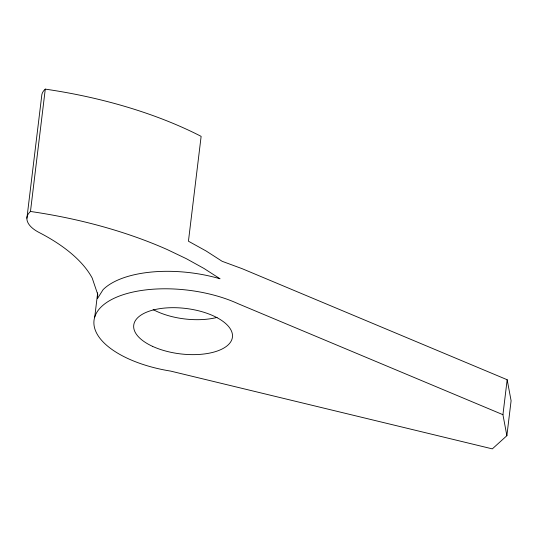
<?xml version="1.0" encoding="UTF-8"?>
<svg xmlns="http://www.w3.org/2000/svg" width="538" height="538" viewBox="0 0 538 538"><rect width="100%" height="100%" fill="white"/><g stroke="black" fill="none" stroke-linecap="round" stroke-linejoin="round"><path stroke-width="0.81" d="M26.9 218.246L41.702 95.905A37.337 17.182 6.9 0 1 45.279 89.126A279.094 128.441 6.9 0 1 201.131 136.356L188.441 241.212L206.108 250.984L222.147 261.3L242.214 268.711L507.166 379.734L511.1 400.749L506.87 435.706L492.324 448.874L170.687 371.106A89.712 41.285 6.9 0 1 100.969 307.144A89.712 41.285 6.9 0 1 237.984 303.661L502.936 414.69L506.87 435.706M30.471 211.461A279.094 128.441 6.9 0 1 167.19 249.545L186.33 258.691L203.989 268.462L220.029 278.778A89.712 41.285 6.9 0 0 103.081 289.666L97.465 298.57L97.748 294.434L92.213 278.092A179.712 82.704 6.9 0 0 39.146 232.517A37.337 17.182 6.9 0 1 30.471 211.461L45.279 89.126M94.749 316.996L97.667 292.86M502.936 414.69L507.166 379.734M217.063 317.413A49.711 22.878 6.9 0 1 153.135 309.585M152.657 346.405A49.711 22.878 6.9 0 0 232.026 339.021A49.711 22.878 6.9 0 0 164.554 308.072A49.711 22.878 6.9 0 0 152.657 346.405"/></g></svg>
